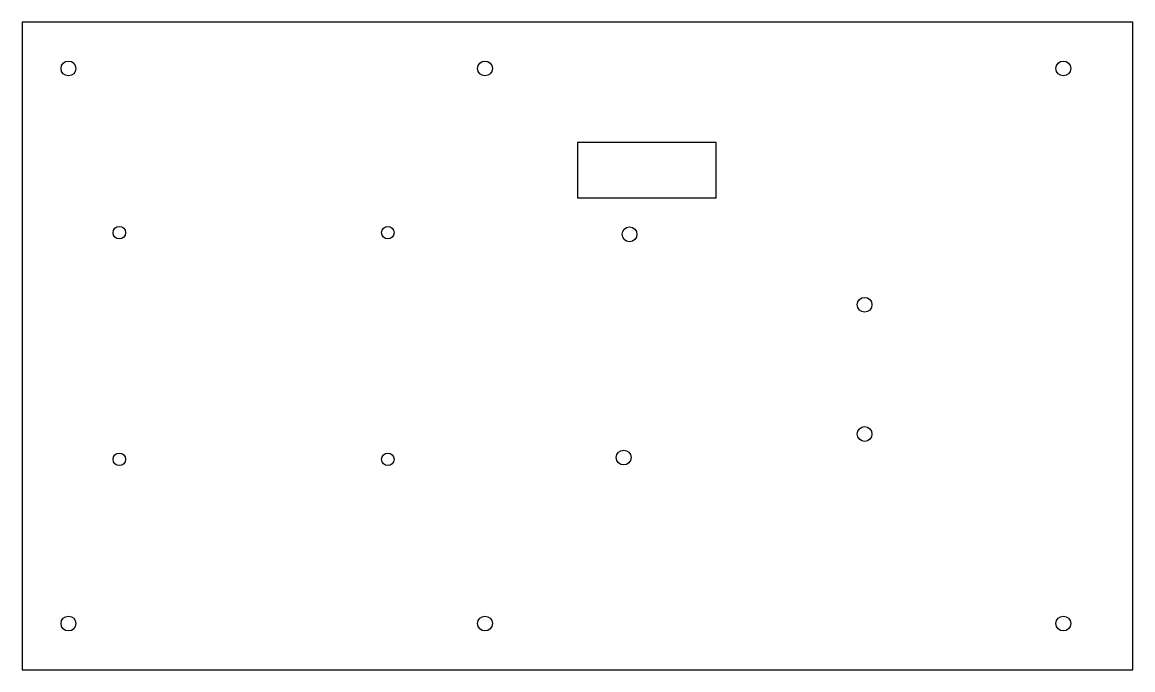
# Model space of a CAD drawing. Header units: millimetres. Extents: x 5 to 245, y 5 to 145.
import ezdxf

# ---------------------------------------------------------------- set-up
doc = ezdxf.new("R2010")
doc.units = ezdxf.units.MM
doc.layers.add('CUT', color=1, linetype='Continuous')

msp = doc.modelspace()

# ---------------------------------------------------------------- linework, layer by layer
at = {"layer": 'CUT'}
for points in [[(5, 5), (245, 5), (245, 145), (5, 145)], [(125, 107), (155, 107), (155, 119), (125, 119)]]:
    msp.add_lwpolyline(points, close=True, dxfattribs=at)
for centre, radius in [((15, 135), 1.6), ((105, 135), 1.6), ((230, 135), 1.6), ((26, 99.5), 1.35), ((84, 99.5), 1.35), ((136.24, 99.15), 1.6), ((187.04, 83.91), 1.6), ((187.04, 55.97), 1.6), ((26, 50.5), 1.35), ((84, 50.5), 1.35), ((134.97, 50.89), 1.6), ((15, 15), 1.6), ((105, 15), 1.6), ((230, 15), 1.6)]:
    msp.add_circle(centre, radius, dxfattribs=at)

doc.saveas('drawing.dxf')
